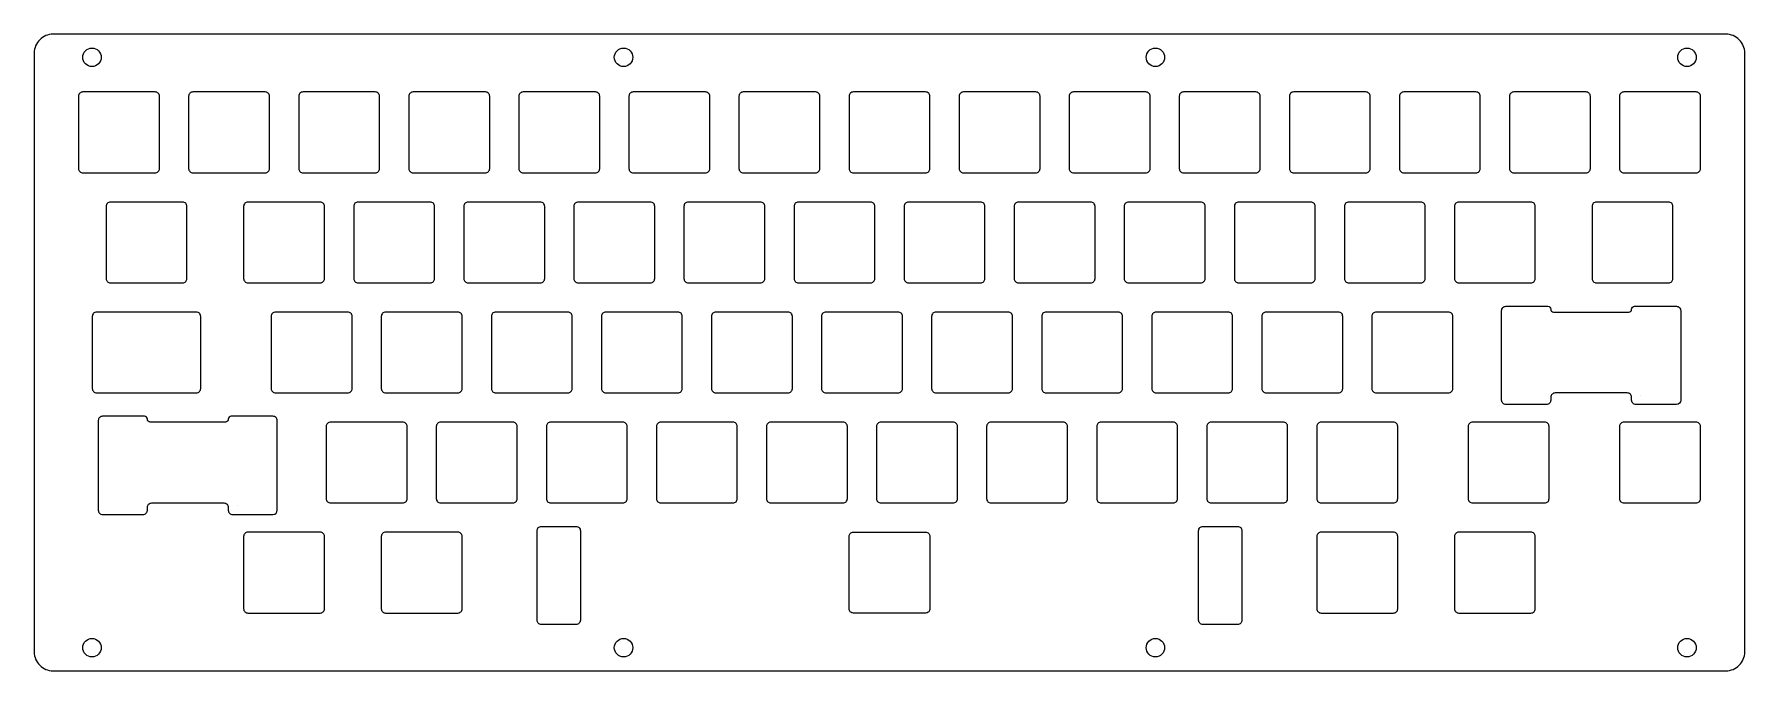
# Model space of a CAD drawing. Header units: millimetres. Extents: x -5 to 291, y -7 to 103.
import ezdxf

# ---------------------------------------------------------------- set-up
doc = ezdxf.new("R2010")
doc.units = ezdxf.units.MM
doc.layers.get('0').update_dxf_attribs({"linetype": 'CONTINUOUS'})

msp = doc.modelspace()

# ---------------------------------------------------------------- linework, layer by layer
for p, q in [((257.41, 40.22), (257.41, 40.22)), ((257.41, 40.22), (257.41, 40.22)), ((272.94, 40.22), (272.94, 40.22)), ((272.95, 40.22), (272.95, 40.22)), ((14.53, 21.17), (14.53, 21.17)), ((14.53, 21.17), (14.53, 21.17)), ((30.05, 21.17), (30.05, 21.17)), ((30.06, 21.17), (30.06, 21.17))]:
    msp.add_line(p, q)
for points in [[(287.74, 102.82), (-1.81, 102.82, 0.414214), (-5.06, 99.57), (-5.06, -4.13, 0.414214), (-1.81, -7.38), (287.74, -7.38, 0.414214), (290.99, -4.13), (290.99, 99.57, 0.414214)], [(15.87, 92.82), (3.37, 92.82, 0.414214), (2.62, 92.07), (2.62, 79.57, 0.414214), (3.37, 78.82), (15.87, 78.82, 0.414214), (16.62, 79.57), (16.62, 92.07, 0.414214)], [(34.92, 92.82), (22.42, 92.82, 0.414214), (21.67, 92.07), (21.67, 79.57, 0.414214), (22.42, 78.82), (34.92, 78.82, 0.414214), (35.67, 79.57), (35.67, 92.07, 0.414214)], [(41.47, 78.82), (53.97, 78.82, 0.414214), (54.72, 79.57), (54.72, 92.07, 0.414214), (53.97, 92.82), (41.47, 92.82, 0.414214), (40.72, 92.07), (40.72, 79.57, 0.414214)], [(60.52, 78.82), (73.02, 78.82, 0.414214), (73.77, 79.57), (73.77, 92.07, 0.414214), (73.02, 92.82), (60.52, 92.82, 0.414214), (59.77, 92.07), (59.77, 79.57, 0.414214)], [(92.07, 92.82), (79.57, 92.82, 0.414214), (78.82, 92.07), (78.82, 79.57, 0.414214), (79.57, 78.82), (92.07, 78.82, 0.414214), (92.82, 79.57), (92.82, 92.07, 0.414214)], [(98.62, 78.82), (111.12, 78.82, 0.414214), (111.87, 79.57), (111.87, 92.07, 0.414214), (111.12, 92.82), (98.62, 92.82, 0.414214), (97.87, 92.07), (97.87, 79.57, 0.414214)], [(117.67, 78.82), (130.17, 78.82, 0.414214), (130.92, 79.57), (130.92, 92.07, 0.414214), (130.17, 92.82), (117.67, 92.82, 0.414214), (116.92, 92.07), (116.92, 79.57, 0.414214)], [(136.72, 78.82), (149.22, 78.82, 0.414214), (149.97, 79.57), (149.97, 92.07, 0.414214), (149.22, 92.82), (136.72, 92.82, 0.414214), (135.97, 92.07), (135.97, 79.57, 0.414214)], [(155.77, 78.82), (168.27, 78.82, 0.414214), (169.02, 79.57), (169.02, 92.07, 0.414214), (168.27, 92.82), (155.77, 92.82, 0.414214), (155.02, 92.07), (155.02, 79.57, 0.414214)], [(188.07, 79.57), (188.07, 92.07, 0.414214), (187.32, 92.82), (174.82, 92.82, 0.414214), (174.07, 92.07), (174.07, 79.57, 0.414214), (174.82, 78.82), (187.32, 78.82, 0.414214)], [(206.37, 92.82), (193.87, 92.82, 0.414214), (193.12, 92.07), (193.12, 79.57, 0.414214), (193.87, 78.82), (206.37, 78.82, 0.414214), (207.12, 79.57), (207.12, 92.07, 0.414214)], [(226.17, 79.57), (226.17, 92.07, 0.414214), (225.42, 92.82), (212.92, 92.82, 0.414214), (212.17, 92.07), (212.17, 79.57, 0.414214), (212.92, 78.82), (225.42, 78.82, 0.414214)], [(245.22, 79.57), (245.22, 92.07, 0.414214), (244.47, 92.82), (231.97, 92.82, 0.414214), (231.22, 92.07), (231.22, 79.57, 0.414214), (231.97, 78.82), (244.47, 78.82, 0.414214)], [(250.27, 92.07), (250.27, 79.57, 0.414214), (251.02, 78.82), (263.52, 78.82, 0.414214), (264.27, 79.57), (264.27, 92.07, 0.414214), (263.52, 92.82), (251.02, 92.82, 0.414214)], [(283.32, 79.57), (283.32, 92.07, 0.414214), (282.57, 92.82), (270.07, 92.82, 0.414214), (269.32, 92.07), (269.32, 79.57, 0.414214), (270.07, 78.82), (282.57, 78.82, 0.414214)], [(7.38, 73.02), (7.38, 60.52, 0.414214), (8.13, 59.77), (20.63, 59.77, 0.414214), (21.38, 60.52), (21.38, 73.02, 0.414214), (20.63, 73.77), (8.13, 73.77, 0.414214)], [(31.94, 59.77), (44.44, 59.77, 0.414214), (45.19, 60.52), (45.19, 73.02, 0.414214), (44.44, 73.77), (31.94, 73.77, 0.414214), (31.19, 73.02), (31.19, 60.52, 0.414214)], [(63.49, 73.77), (50.99, 73.77, 0.414214), (50.24, 73.02), (50.24, 60.52, 0.414214), (50.99, 59.77), (63.49, 59.77, 0.414214), (64.24, 60.52), (64.24, 73.02, 0.414214)], [(82.54, 73.77), (70.04, 73.77, 0.414214), (69.29, 73.02), (69.29, 60.52, 0.414214), (70.04, 59.77), (82.54, 59.77, 0.414214), (83.29, 60.52), (83.29, 73.02, 0.414214)], [(88.34, 73.02), (88.34, 60.52, 0.414214), (89.09, 59.77), (101.59, 59.77, 0.414214), (102.34, 60.52), (102.34, 73.02, 0.414214), (101.59, 73.77), (89.09, 73.77, 0.414214)], [(120.64, 73.77), (108.14, 73.77, 0.414214), (107.39, 73.02), (107.39, 60.52, 0.414214), (108.14, 59.77), (120.64, 59.77, 0.414214), (121.39, 60.52), (121.39, 73.02, 0.414214)], [(127.19, 59.77), (139.69, 59.77, 0.414214), (140.44, 60.52), (140.44, 73.02, 0.414214), (139.69, 73.77), (127.19, 73.77, 0.414214), (126.45, 73.02), (126.45, 60.52, 0.414214)], [(159.49, 60.52), (159.49, 73.02, 0.414214), (158.74, 73.77), (146.25, 73.77, 0.414214), (145.5, 73.02), (145.5, 60.52, 0.414214), (146.25, 59.77), (158.74, 59.77, 0.414214)], [(164.54, 73.02), (164.54, 60.52, 0.414214), (165.29, 59.77), (177.79, 59.77, 0.414214), (178.54, 60.52), (178.54, 73.02, 0.414214), (177.79, 73.77), (165.29, 73.77, 0.414214)], [(196.84, 73.77), (184.34, 73.77, 0.414214), (183.59, 73.02), (183.59, 60.52, 0.414214), (184.34, 59.77), (196.84, 59.77, 0.414214), (197.59, 60.52), (197.59, 73.02, 0.414214)], [(215.89, 73.77), (203.4, 73.77, 0.414214), (202.65, 73.02), (202.65, 60.52, 0.414214), (203.4, 59.77), (215.89, 59.77, 0.414214), (216.64, 60.52), (216.64, 73.02, 0.414214)], [(221.69, 73.02), (221.69, 60.52, 0.414214), (222.44, 59.77), (234.94, 59.77, 0.414214), (235.69, 60.52), (235.69, 73.02, 0.414214), (234.94, 73.77), (222.44, 73.77, 0.414214)], [(254.74, 60.52), (254.74, 73.02, 0.414214), (253.99, 73.77), (241.49, 73.77, 0.414214), (240.75, 73.02), (240.75, 60.52, 0.414214), (241.49, 59.77), (253.99, 59.77, 0.414214)], [(265.31, 59.77), (277.81, 59.77, 0.414214), (278.56, 60.52), (278.56, 73.02, 0.414214), (277.81, 73.77), (265.31, 73.77, 0.414214), (264.56, 73.02), (264.56, 60.52, 0.414214)], [(23.76, 41.47), (23.76, 53.97, 0.414214), (23.01, 54.72), (5.75, 54.72, 0.414214), (5, 53.97), (5, 41.47, 0.414214), (5.75, 40.72), (23.01, 40.72, 0.414214)], [(36.71, 40.72), (49.21, 40.72, 0.414214), (49.96, 41.47), (49.96, 53.97, 0.414214), (49.21, 54.72), (36.71, 54.72, 0.414214), (35.96, 53.97), (35.96, 41.47, 0.414214)], [(69.01, 41.47), (69.01, 53.97, 0.414214), (68.26, 54.72), (55.76, 54.72, 0.414214), (55.01, 53.97), (55.01, 41.47, 0.414214), (55.76, 40.72), (68.26, 40.72, 0.414214)], [(74.06, 53.97), (74.06, 41.47, 0.414214), (74.81, 40.72), (87.31, 40.72, 0.414214), (88.06, 41.47), (88.06, 53.97, 0.414214), (87.31, 54.72), (74.81, 54.72, 0.414214)], [(93.86, 40.72), (106.36, 40.72, 0.414214), (107.11, 41.47), (107.11, 53.97, 0.414214), (106.36, 54.72), (93.86, 54.72, 0.414214), (93.11, 53.97), (93.11, 41.47, 0.414214)], [(125.41, 54.72), (112.91, 54.72, 0.414214), (112.16, 53.97), (112.16, 41.47, 0.414214), (112.91, 40.72), (125.41, 40.72, 0.414214), (126.16, 41.47), (126.16, 53.97, 0.414214)], [(145.21, 41.47), (145.21, 53.97, 0.414214), (144.46, 54.72), (131.96, 54.72, 0.414214), (131.21, 53.97), (131.21, 41.47, 0.414214), (131.96, 40.72), (144.46, 40.72, 0.414214)], [(150.26, 53.97), (150.26, 41.47, 0.414214), (151.01, 40.72), (163.51, 40.72, 0.414214), (164.26, 41.47), (164.26, 53.97, 0.414214), (163.51, 54.72), (151.01, 54.72, 0.414214)], [(170.06, 40.72), (182.56, 40.72, 0.414214), (183.31, 41.47), (183.31, 53.97, 0.414214), (182.56, 54.72), (170.06, 54.72, 0.414214), (169.31, 53.97), (169.31, 41.47, 0.414214)], [(202.36, 41.47), (202.36, 53.97, 0.414214), (201.61, 54.72), (189.11, 54.72, 0.414214), (188.36, 53.97), (188.36, 41.47, 0.414214), (189.11, 40.72), (201.61, 40.72, 0.414214)], [(208.16, 40.72), (220.66, 40.72, 0.414214), (221.41, 41.47), (221.41, 53.97, 0.414214), (220.66, 54.72), (208.16, 54.72, 0.414214), (207.41, 53.97), (207.41, 41.47, 0.414214)], [(226.46, 53.97), (226.46, 41.47, 0.414214), (227.21, 40.72), (239.71, 40.72, 0.414214), (240.46, 41.47), (240.46, 53.97, 0.414214), (239.71, 54.72), (227.21, 54.72, 0.414214)], [(256.92, 55.71, -0.414191), (257.41, 55.22), (257.41, 55.2, 0.414214), (257.9, 54.71), (270.92, 54.71, 0.414214), (271.41, 55.2), (271.41, 55.22, -0.414236), (271.9, 55.71), (279.15, 55.71, -0.414214), (279.9, 54.96), (279.9, 39.48, -0.413505), (279.16, 38.73), (272.16, 38.71, -0.414907), (271.41, 39.46), (271.41, 39.96, 0.414214), (270.66, 40.71), (258.16, 40.71, 0.414214), (257.41, 39.96), (257.41, 39.46, -0.414214), (256.66, 38.71), (249.66, 38.71, -0.41423), (248.91, 39.46), (248.91, 54.96, -0.414214), (249.66, 55.71)], [(37.02, 20.44), (37.02, 35.92, 0.414214), (36.27, 36.67), (29.02, 36.67, 0.41422), (28.53, 36.18), (28.53, 36.16, -0.414214), (28.04, 35.67), (15.02, 35.67, -0.414214), (14.53, 36.16), (14.53, 36.18, 0.414207), (14.04, 36.67), (6.78, 36.67, 0.414214), (6.03, 35.92), (6.03, 20.42, 0.414214), (6.78, 19.67), (13.78, 19.67, 0.414214), (14.53, 20.42), (14.53, 20.92, -0.414214), (15.28, 21.67), (27.78, 21.67, -0.414214), (28.53, 20.92), (28.53, 20.42, 0.414907), (29.28, 19.67), (36.27, 19.69, 0.413521)], [(58.73, 35.67), (46.23, 35.67, 0.414214), (45.48, 34.92), (45.48, 22.42, 0.414214), (46.23, 21.67), (58.73, 21.67, 0.414214), (59.48, 22.42), (59.48, 34.92, 0.414214)], [(78.53, 22.42), (78.53, 34.92, 0.414214), (77.78, 35.67), (65.28, 35.67, 0.414214), (64.53, 34.92), (64.53, 22.42, 0.414214), (65.28, 21.67), (77.78, 21.67, 0.414214)], [(96.83, 35.67), (84.33, 35.67, 0.414214), (83.58, 34.92), (83.58, 22.42, 0.414214), (84.33, 21.67), (96.83, 21.67, 0.414214), (97.58, 22.42), (97.58, 34.92, 0.414214)], [(115.88, 35.67), (103.38, 35.67, 0.414214), (102.63, 34.92), (102.63, 22.42, 0.414214), (103.38, 21.67), (115.88, 21.67, 0.414214), (116.63, 22.42), (116.63, 34.92, 0.414214)], [(135.68, 22.42), (135.68, 34.92, 0.414214), (134.93, 35.67), (122.43, 35.67, 0.414214), (121.68, 34.92), (121.68, 22.42, 0.414214), (122.43, 21.67), (134.93, 21.67, 0.414214)], [(153.98, 35.67), (141.48, 35.67, 0.414214), (140.73, 34.92), (140.73, 22.42, 0.414214), (141.48, 21.67), (153.98, 21.67, 0.414214), (154.73, 22.42), (154.73, 34.92, 0.414214)], [(159.78, 34.92), (159.78, 22.42, 0.414214), (160.53, 21.67), (173.03, 21.67, 0.414214), (173.78, 22.42), (173.78, 34.92, 0.414214), (173.03, 35.67), (160.53, 35.67, 0.414214)], [(178.83, 34.92), (178.83, 22.42, 0.414214), (179.58, 21.67), (192.08, 21.67, 0.414214), (192.83, 22.42), (192.83, 34.92, 0.414214), (192.08, 35.67), (179.58, 35.67, 0.414214)], [(211.13, 35.67), (198.63, 35.67, 0.414214), (197.88, 34.92), (197.88, 22.42, 0.414214), (198.63, 21.67), (211.13, 21.67, 0.414214), (211.88, 22.42), (211.88, 34.92, 0.414214)], [(216.93, 34.92), (216.93, 22.42, 0.414214), (217.68, 21.67), (230.18, 21.67, 0.414214), (230.93, 22.42), (230.93, 34.92, 0.414214), (230.18, 35.67), (217.68, 35.67, 0.414214)], [(243.13, 34.92), (243.13, 22.42, 0.414214), (243.88, 21.67), (256.38, 21.67, 0.414214), (257.12, 22.42), (257.12, 34.92, 0.414214), (256.38, 35.67), (243.88, 35.67, 0.414214)], [(282.57, 35.67), (270.07, 35.67, 0.414214), (269.32, 34.92), (269.32, 22.42, 0.414214), (270.07, 21.67), (282.57, 21.67, 0.414214), (283.32, 22.42), (283.32, 34.92, 0.414214)], [(31.19, 15.87), (31.19, 3.37, 0.414214), (31.94, 2.62), (44.44, 2.62, 0.414214), (45.19, 3.37), (45.19, 15.87, 0.414214), (44.44, 16.62), (31.94, 16.62, 0.414214)], [(55.01, 15.87), (55.01, 3.37, 0.414214), (55.76, 2.62), (68.26, 2.62, 0.414214), (69.01, 3.37), (69.01, 15.87, 0.414214), (68.26, 16.62), (55.76, 16.62, 0.414214)], [(89.47, 16.87), (89.47, 1.37, -0.414214), (88.72, 0.62), (82.72, 0.62, -0.414214), (81.97, 1.37), (81.97, 16.87, -0.414214), (82.72, 17.62), (88.72, 17.62, -0.414214)], [(136.72, 16.62), (149.22, 16.62, -0.414214), (149.97, 15.87), (149.97, 3.37, -0.414214), (149.22, 2.62), (136.72, 2.62, -0.414214), (135.97, 3.37), (135.97, 15.87, -0.414214)], [(203.97, 16.87), (203.97, 1.37, -0.414214), (203.22, 0.62), (197.22, 0.62, -0.414214), (196.47, 1.37), (196.47, 16.87, -0.414214), (197.22, 17.62), (203.22, 17.62, -0.414214)], [(230.93, 3.37), (230.93, 15.87, 0.414214), (230.18, 16.62), (217.68, 16.62, 0.414214), (216.93, 15.87), (216.93, 3.37, 0.414214), (217.68, 2.62), (230.18, 2.62, 0.414214)], [(254.74, 3.37), (254.74, 15.87, 0.414214), (253.99, 16.62), (241.49, 16.62, 0.414214), (240.75, 15.87), (240.75, 3.37, 0.414214), (241.49, 2.62), (253.99, 2.62, 0.414214)]]:
    msp.add_lwpolyline(points, format="xyb", close=True)
for centre in [(4.94, 98.82), (96.94, 98.82), (188.99, 98.82), (280.99, 98.82), (4.94, -3.38), (96.94, -3.38), (188.99, -3.38), (280.99, -3.38)]:
    msp.add_circle(centre, 1.6)

doc.saveas('drawing.dxf')
